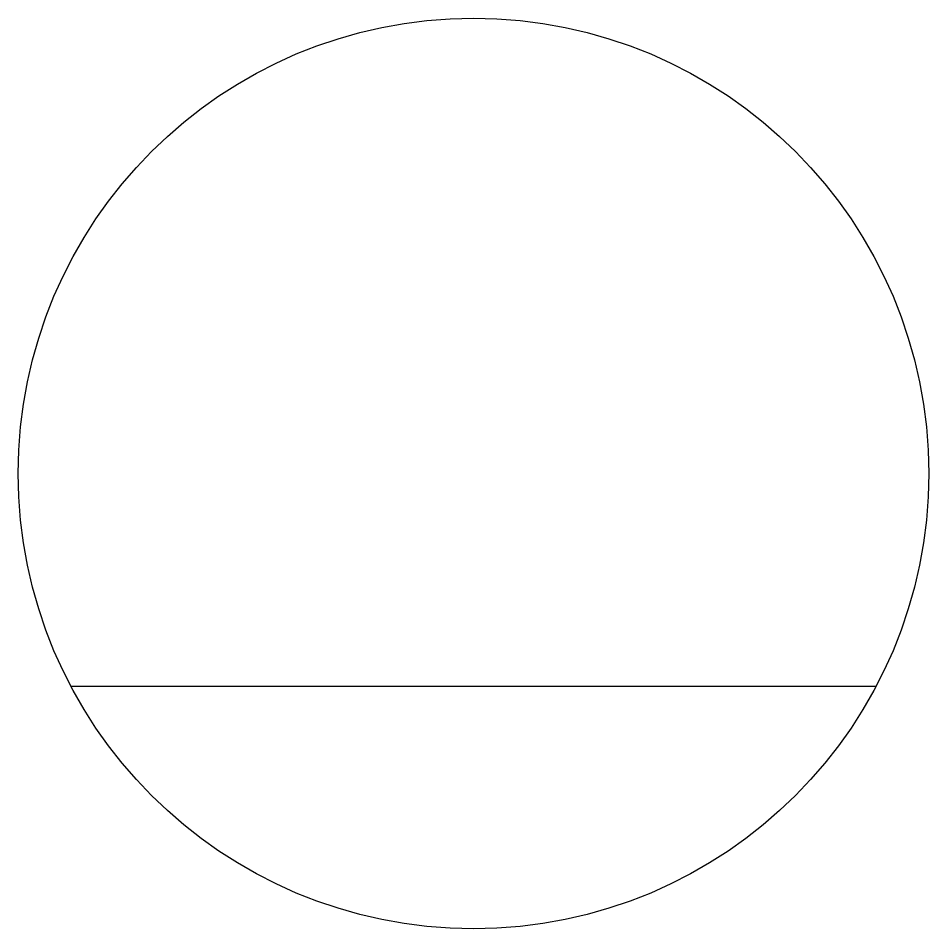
# Model space of a CAD drawing. Extents: x -1 to 1, y -1 to 1.
import ezdxf

# ---------------------------------------------------------------- set-up
doc = ezdxf.new("R2010")
doc.units = 0
doc.layers.get('0').update_dxf_attribs({"linetype": 'CONTINUOUS'})

msp = doc.modelspace()

# ---------------------------------------------------------------- linework, layer by layer
at = {"color": 0}
msp.add_line((-0.8841, -0.4674), (0.8841, -0.4674), dxfattribs=at)
msp.add_circle((0, 0), 1, dxfattribs=at)

doc.saveas('drawing.dxf')
